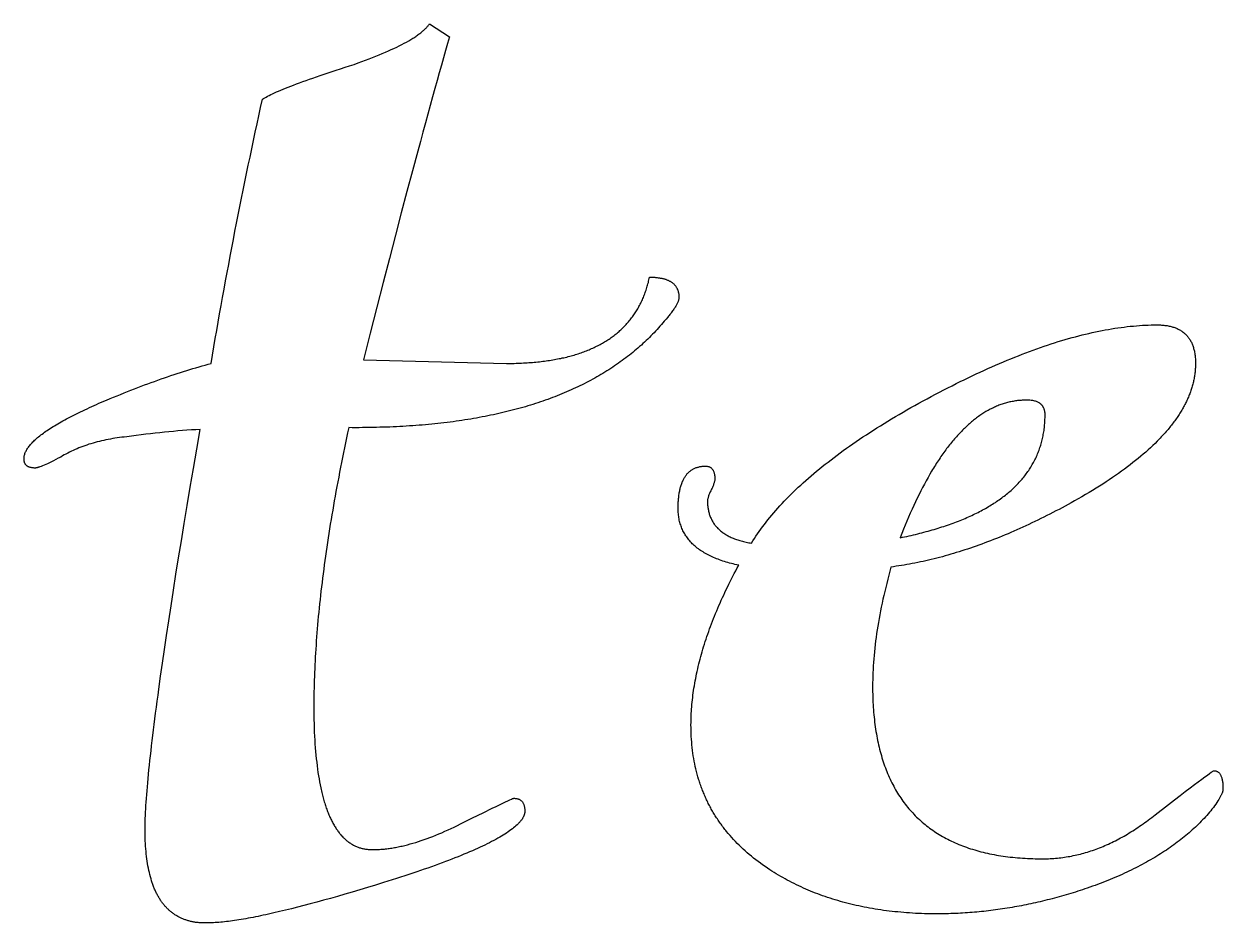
# Model space of a CAD drawing. Extents: x -388 to -35, y 578 to 1063.
# Drawn here: x -159.31 to -142.51, y 579.35 to 591.95 of the extents above; entities that cross this region are included whole.
import ezdxf

# ---------------------------------------------------------------- set-up
doc = ezdxf.new("R2010")
doc.units = 0
doc.layers.add('color#3f3f3fff', color=1, linetype='CONTINUOUS')

msp = doc.modelspace()

# ---------------------------------------------------------------- linework, layer by layer
at = {"layer": 'color#3f3f3fff'}
for points in [[(-150.136, 588.118), (-150.137, 588.112), (-150.137, 588.105), (-150.138, 588.098), (-150.14, 588.091), (-150.141, 588.083), (-150.144, 588.075), (-150.146, 588.067), (-150.149, 588.059), (-150.153, 588.05), (-150.157, 588.042), (-150.161, 588.033), (-150.165, 588.023), (-150.17, 588.014), (-150.176, 588.004), (-150.182, 587.994), (-150.188, 587.983), (-150.194, 587.973), (-150.202, 587.962), (-150.209, 587.951), (-150.217, 587.94), (-150.225, 587.928), (-150.234, 587.916), (-150.243, 587.904), (-150.252, 587.892), (-150.262, 587.879), (-150.272, 587.866), (-150.283, 587.853), (-150.294, 587.84), (-150.317, 587.813), (-150.342, 587.784), (-150.362, 587.761), (-150.382, 587.737), (-150.402, 587.714), (-150.423, 587.691), (-150.443, 587.668), (-150.464, 587.645), (-150.485, 587.623), (-150.507, 587.601), (-150.529, 587.579), (-150.55, 587.557), (-150.573, 587.535), (-150.595, 587.514), (-150.617, 587.492), (-150.64, 587.471), (-150.663, 587.45), (-150.687, 587.429), (-150.71, 587.409), (-150.734, 587.388), (-150.758, 587.368), (-150.782, 587.348), (-150.806, 587.328), (-150.831, 587.309), (-150.856, 587.289), (-150.881, 587.27), (-150.907, 587.251), (-150.932, 587.232), (-150.958, 587.213), (-150.984, 587.195), (-151.01, 587.176), (-151.037, 587.158), (-151.064, 587.14), (-151.091, 587.122), (-151.118, 587.105), (-151.145, 587.088), (-151.173, 587.07), (-151.201, 587.053), (-151.229, 587.036), (-151.257, 587.02), (-151.286, 587.003), (-151.315, 586.987), (-151.344, 586.971), (-151.373, 586.955), (-151.403, 586.94), (-151.433, 586.924), (-151.463, 586.909), (-151.493, 586.894), (-151.523, 586.879), (-151.554, 586.864), (-151.585, 586.849), (-151.616, 586.835), (-151.647, 586.821), (-151.679, 586.807), (-151.711, 586.793), (-151.743, 586.779), (-151.775, 586.766), (-151.808, 586.753), (-151.841, 586.74), (-151.874, 586.727), (-151.907, 586.714), (-151.941, 586.702), (-151.974, 586.689), (-152.008, 586.677), (-152.042, 586.665), (-152.077, 586.653), (-152.111, 586.642), (-152.146, 586.631), (-152.181, 586.619), (-152.217, 586.608), (-152.252, 586.598), (-152.288, 586.587), (-152.324, 586.577), (-152.361, 586.566), (-152.397, 586.556), (-152.434, 586.546), (-152.471, 586.537), (-152.508, 586.527), (-152.545, 586.518), (-152.583, 586.509), (-152.621, 586.5), (-152.659, 586.491), (-152.697, 586.483), (-152.736, 586.474), (-152.775, 586.466), (-152.814, 586.458), (-152.853, 586.45), (-152.893, 586.443), (-152.933, 586.435), (-152.973, 586.428), (-153.013, 586.421), (-153.053, 586.414), (-153.094, 586.408), (-153.135, 586.401), (-153.176, 586.395), (-153.217, 586.389), (-153.259, 586.383), (-153.301, 586.377), (-153.343, 586.372), (-153.385, 586.366), (-153.428, 586.361), (-153.471, 586.356), (-153.514, 586.351), (-153.557, 586.347), (-153.6, 586.342), (-153.644, 586.338), (-153.688, 586.334), (-153.732, 586.33), (-153.776, 586.327), (-153.821, 586.323), (-153.866, 586.32), (-153.911, 586.317), (-153.956, 586.314), (-154.002, 586.311), (-154.048, 586.309), (-154.094, 586.306), (-154.14, 586.304), (-154.187, 586.302), (-154.233, 586.301), (-154.28, 586.299), (-154.327, 586.298), (-154.375, 586.296), (-154.422, 586.295), (-154.47, 586.295), (-154.518, 586.294), (-154.567, 586.294), (-154.615, 586.293), (-154.664, 586.293), (-154.713, 586.293), (-154.762, 586.294), (-154.778, 586.223), (-154.793, 586.153), (-154.807, 586.083), (-154.822, 586.013), (-154.836, 585.944), (-154.85, 585.875), (-154.863, 585.806), (-154.877, 585.738), (-154.89, 585.67), (-154.903, 585.602), (-154.916, 585.534), (-154.928, 585.467), (-154.941, 585.4), (-154.953, 585.334), (-154.965, 585.267), (-154.976, 585.201), (-154.987, 585.136), (-154.999, 585.07), (-155.009, 585.005), (-155.02, 584.94), (-155.03, 584.876), (-155.041, 584.812), (-155.05, 584.748), (-155.06, 584.684), (-155.069, 584.621), (-155.079, 584.558), (-155.088, 584.495), (-155.096, 584.433), (-155.105, 584.371), (-155.113, 584.309), (-155.121, 584.247), (-155.129, 584.186), (-155.136, 584.125), (-155.144, 584.065), (-155.151, 584.004), (-155.157, 583.944), (-155.164, 583.885), (-155.17, 583.825), (-155.176, 583.766), (-155.182, 583.708), (-155.188, 583.649), (-155.193, 583.591), (-155.198, 583.533), (-155.203, 583.475), (-155.208, 583.418), (-155.212, 583.361), (-155.216, 583.305), (-155.22, 583.248), (-155.224, 583.192), (-155.227, 583.136), (-155.231, 583.081), (-155.234, 583.026), (-155.236, 582.971), (-155.239, 582.916), (-155.241, 582.862), (-155.243, 582.808), (-155.245, 582.754), (-155.247, 582.701), (-155.248, 582.648), (-155.249, 582.595), (-155.25, 582.543), (-155.25, 582.491), (-155.251, 582.439), (-155.251, 582.387), (-155.251, 582.325), (-155.25, 582.264), (-155.249, 582.204), (-155.248, 582.144), (-155.246, 582.086), (-155.244, 582.029), (-155.241, 581.973), (-155.238, 581.917), (-155.235, 581.863), (-155.231, 581.81), (-155.227, 581.757), (-155.222, 581.706), (-155.217, 581.656), (-155.211, 581.606), (-155.206, 581.558), (-155.199, 581.51), (-155.193, 581.464), (-155.186, 581.418), (-155.178, 581.374), (-155.17, 581.33), (-155.162, 581.288), (-155.154, 581.246), (-155.149, 581.225), (-155.145, 581.205), (-155.14, 581.185), (-155.135, 581.166), (-155.13, 581.146), (-155.125, 581.127), (-155.12, 581.108), (-155.115, 581.089), (-155.11, 581.071), (-155.104, 581.053), (-155.099, 581.035), (-155.093, 581.017), (-155.088, 580.999), (-155.082, 580.982), (-155.076, 580.965), (-155.07, 580.948), (-155.064, 580.932), (-155.058, 580.916), (-155.052, 580.9), (-155.045, 580.884), (-155.039, 580.868), (-155.032, 580.853), (-155.025, 580.838), (-155.019, 580.823), (-155.012, 580.808), (-155.005, 580.794), (-154.998, 580.78), (-154.991, 580.766), (-154.983, 580.753), (-154.976, 580.739), (-154.968, 580.726), (-154.961, 580.713), (-154.953, 580.701), (-154.945, 580.688), (-154.938, 580.676), (-154.93, 580.664), (-154.921, 580.653), (-154.913, 580.641), (-154.905, 580.63), (-154.897, 580.619), (-154.888, 580.609), (-154.88, 580.598), (-154.871, 580.588), (-154.862, 580.578), (-154.853, 580.569), (-154.844, 580.559), (-154.835, 580.55), (-154.826, 580.541), (-154.817, 580.532), (-154.807, 580.524), (-154.798, 580.516), (-154.788, 580.508), (-154.779, 580.5), (-154.769, 580.493), (-154.759, 580.485), (-154.749, 580.479), (-154.739, 580.472), (-154.729, 580.465), (-154.718, 580.459), (-154.708, 580.453), (-154.697, 580.447), (-154.687, 580.442), (-154.676, 580.437), (-154.665, 580.432), (-154.654, 580.427), (-154.643, 580.422), (-154.632, 580.418), (-154.621, 580.414), (-154.61, 580.41), (-154.598, 580.407), (-154.587, 580.403), (-154.575, 580.4), (-154.564, 580.397), (-154.552, 580.395), (-154.54, 580.393), (-154.528, 580.39), (-154.516, 580.389), (-154.504, 580.387), (-154.491, 580.386), (-154.479, 580.385), (-154.466, 580.384), (-154.454, 580.383), (-154.441, 580.383), (-154.428, 580.383), (-154.412, 580.383), (-154.396, 580.383), (-154.38, 580.383), (-154.363, 580.384), (-154.347, 580.385), (-154.33, 580.386), (-154.313, 580.387), (-154.297, 580.388), (-154.28, 580.39), (-154.263, 580.391), (-154.246, 580.393), (-154.228, 580.395), (-154.211, 580.397), (-154.194, 580.4), (-154.176, 580.402), (-154.159, 580.405), (-154.141, 580.408), (-154.123, 580.411), (-154.105, 580.414), (-154.087, 580.418), (-154.069, 580.421), (-154.051, 580.425), (-154.032, 580.429), (-154.014, 580.433), (-153.977, 580.442), (-153.939, 580.451), (-153.901, 580.462), (-153.863, 580.473), (-153.824, 580.484), (-153.785, 580.496), (-153.746, 580.509), (-153.706, 580.523), (-153.665, 580.538), (-153.624, 580.553), (-153.583, 580.568), (-153.542, 580.585), (-153.5, 580.602), (-153.457, 580.62), (-153.415, 580.639), (-153.371, 580.658), (-153.328, 580.678), (-153.284, 580.699), (-153.24, 580.72), (-153.195, 580.742), (-153.026, 580.827), (-152.878, 580.9), (-152.753, 580.962), (-152.698, 580.988), (-152.649, 581.012), (-152.605, 581.033), (-152.566, 581.052), (-152.533, 581.067), (-152.506, 581.08), (-152.484, 581.09), (-152.467, 581.097), (-152.46, 581.099), (-152.455, 581.101), (-152.452, 581.102), (-152.449, 581.102), (-152.44, 581.102), (-152.431, 581.101), (-152.422, 581.101), (-152.413, 581.099), (-152.405, 581.098), (-152.397, 581.096), (-152.389, 581.094), (-152.382, 581.091), (-152.375, 581.088), (-152.368, 581.085), (-152.362, 581.081), (-152.356, 581.077), (-152.35, 581.073), (-152.344, 581.068), (-152.339, 581.063), (-152.334, 581.057), (-152.329, 581.051), (-152.325, 581.045), (-152.321, 581.039), (-152.317, 581.032), (-152.313, 581.025), (-152.31, 581.017), (-152.307, 581.009), (-152.305, 581.001), (-152.303, 580.992), (-152.301, 580.983), (-152.299, 580.974), (-152.298, 580.964), (-152.297, 580.954), (-152.296, 580.944), (-152.295, 580.933), (-152.295, 580.922), (-152.295, 580.916), (-152.296, 580.91), (-152.296, 580.904), (-152.297, 580.898), (-152.298, 580.892), (-152.3, 580.886), (-152.301, 580.879), (-152.303, 580.873), (-152.305, 580.867), (-152.307, 580.861), (-152.31, 580.854), (-152.313, 580.848), (-152.316, 580.842), (-152.319, 580.835), (-152.322, 580.829), (-152.326, 580.822), (-152.33, 580.816), (-152.334, 580.809), (-152.339, 580.803), (-152.344, 580.796), (-152.349, 580.79), (-152.354, 580.783), (-152.359, 580.776), (-152.365, 580.77), (-152.371, 580.763), (-152.377, 580.756), (-152.383, 580.749), (-152.39, 580.743), (-152.404, 580.729), (-152.419, 580.715), (-152.435, 580.701), (-152.452, 580.687), (-152.47, 580.673), (-152.489, 580.659), (-152.508, 580.644), (-152.529, 580.63), (-152.551, 580.615), (-152.574, 580.601), (-152.597, 580.586), (-152.622, 580.571), (-152.647, 580.556), (-152.674, 580.541), (-152.702, 580.525), (-152.73, 580.51), (-152.76, 580.495), (-152.79, 580.479), (-152.821, 580.463), (-152.854, 580.447), (-152.887, 580.431), (-152.921, 580.415), (-152.957, 580.399), (-152.993, 580.383), (-153.03, 580.367), (-153.068, 580.35), (-153.107, 580.333), (-153.148, 580.317), (-153.189, 580.3), (-153.231, 580.283), (-153.274, 580.266), (-153.318, 580.249), (-153.363, 580.231), (-153.408, 580.214), (-153.455, 580.196), (-153.503, 580.179), (-153.552, 580.161), (-153.602, 580.143), (-153.652, 580.125), (-153.704, 580.107), (-153.757, 580.089), (-153.81, 580.071), (-153.865, 580.052), (-153.921, 580.034), (-153.977, 580.015), (-154.035, 579.996), (-154.093, 579.977), (-154.152, 579.958), (-154.213, 579.939), (-154.274, 579.92), (-154.387, 579.885), (-154.498, 579.852), (-154.606, 579.819), (-154.712, 579.787), (-154.816, 579.757), (-154.918, 579.728), (-155.017, 579.7), (-155.114, 579.673), (-155.209, 579.647), (-155.302, 579.622), (-155.392, 579.598), (-155.48, 579.575), (-155.566, 579.554), (-155.649, 579.533), (-155.731, 579.514), (-155.81, 579.496), (-155.887, 579.479), (-155.924, 579.471), (-155.961, 579.463), (-155.997, 579.455), (-156.033, 579.448), (-156.069, 579.441), (-156.103, 579.434), (-156.137, 579.428), (-156.171, 579.421), (-156.204, 579.415), (-156.237, 579.41), (-156.268, 579.404), (-156.3, 579.399), (-156.331, 579.394), (-156.361, 579.39), (-156.39, 579.386), (-156.419, 579.382), (-156.448, 579.378), (-156.476, 579.374), (-156.503, 579.371), (-156.53, 579.368), (-156.556, 579.366), (-156.582, 579.363), (-156.607, 579.361), (-156.632, 579.36), (-156.656, 579.358), (-156.679, 579.357), (-156.702, 579.356), (-156.724, 579.355), (-156.746, 579.355), (-156.767, 579.355), (-156.78, 579.355), (-156.793, 579.355), (-156.806, 579.355), (-156.819, 579.356), (-156.832, 579.357), (-156.845, 579.357), (-156.857, 579.358), (-156.87, 579.36), (-156.882, 579.361), (-156.894, 579.363), (-156.907, 579.364), (-156.919, 579.366), (-156.931, 579.368), (-156.942, 579.37), (-156.954, 579.373), (-156.966, 579.375), (-156.977, 579.378), (-156.989, 579.38), (-157, 579.383), (-157.011, 579.387), (-157.023, 579.39), (-157.034, 579.393), (-157.045, 579.397), (-157.055, 579.401), (-157.066, 579.405), (-157.077, 579.409), (-157.087, 579.413), (-157.098, 579.417), (-157.108, 579.422), (-157.118, 579.427), (-157.128, 579.431), (-157.138, 579.436), (-157.148, 579.442), (-157.158, 579.447), (-157.168, 579.453), (-157.177, 579.458), (-157.187, 579.464), (-157.196, 579.47), (-157.205, 579.476), (-157.214, 579.483), (-157.223, 579.489), (-157.232, 579.496), (-157.241, 579.502), (-157.25, 579.509), (-157.259, 579.517), (-157.267, 579.524), (-157.276, 579.531), (-157.284, 579.539), (-157.292, 579.547), (-157.3, 579.555), (-157.308, 579.563), (-157.316, 579.571), (-157.324, 579.579), (-157.332, 579.588), (-157.339, 579.597), (-157.347, 579.605), (-157.354, 579.614), (-157.362, 579.624), (-157.369, 579.633), (-157.376, 579.643), (-157.383, 579.652), (-157.39, 579.662), (-157.397, 579.672), (-157.403, 579.682), (-157.41, 579.693), (-157.416, 579.703), (-157.423, 579.714), (-157.429, 579.724), (-157.435, 579.735), (-157.441, 579.747), (-157.447, 579.758), (-157.453, 579.769), (-157.459, 579.781), (-157.464, 579.793), (-157.47, 579.805), (-157.475, 579.817), (-157.481, 579.829), (-157.486, 579.841), (-157.491, 579.854), (-157.496, 579.867), (-157.501, 579.879), (-157.506, 579.892), (-157.51, 579.906), (-157.515, 579.919), (-157.524, 579.946), (-157.532, 579.974), (-157.54, 580.003), (-157.548, 580.032), (-157.555, 580.061), (-157.562, 580.092), (-157.569, 580.123), (-157.575, 580.155), (-157.58, 580.187), (-157.585, 580.22), (-157.59, 580.253), (-157.595, 580.288), (-157.598, 580.323), (-157.602, 580.358), (-157.605, 580.394), (-157.608, 580.431), (-157.61, 580.468), (-157.612, 580.507), (-157.613, 580.545), (-157.614, 580.585), (-157.615, 580.625), (-157.615, 580.665), (-157.615, 580.701), (-157.614, 580.739), (-157.614, 580.779), (-157.612, 580.82), (-157.611, 580.862), (-157.608, 580.907), (-157.606, 580.953), (-157.603, 581), (-157.6, 581.049), (-157.596, 581.1), (-157.592, 581.153), (-157.588, 581.207), (-157.583, 581.263), (-157.578, 581.32), (-157.573, 581.379), (-157.567, 581.44), (-157.561, 581.502), (-157.554, 581.566), (-157.547, 581.631), (-157.54, 581.698), (-157.532, 581.767), (-157.524, 581.838), (-157.516, 581.91), (-157.507, 581.983), (-157.498, 582.059), (-157.488, 582.135), (-157.478, 582.214), (-157.468, 582.294), (-157.457, 582.376), (-157.446, 582.46), (-157.434, 582.545), (-157.422, 582.631), (-157.398, 582.81), (-157.371, 582.995), (-157.343, 583.186), (-157.314, 583.384), (-157.283, 583.588), (-157.251, 583.799), (-157.217, 584.017), (-157.182, 584.241), (-157.145, 584.471), (-157.106, 584.708), (-157.066, 584.952), (-157.025, 585.202), (-156.982, 585.459), (-156.938, 585.722), (-156.892, 585.992), (-156.844, 586.268), (-156.905, 586.265), (-156.967, 586.261), (-157.029, 586.257), (-157.092, 586.252), (-157.154, 586.247), (-157.218, 586.241), (-157.281, 586.236), (-157.345, 586.229), (-157.41, 586.223), (-157.475, 586.216), (-157.54, 586.208), (-157.606, 586.2), (-157.672, 586.192), (-157.738, 586.184), (-157.805, 586.175), (-157.872, 586.165), (-157.906, 586.162), (-157.939, 586.158), (-157.972, 586.154), (-158.005, 586.149), (-158.037, 586.145), (-158.069, 586.14), (-158.101, 586.134), (-158.132, 586.128), (-158.164, 586.122), (-158.194, 586.115), (-158.225, 586.109), (-158.255, 586.101), (-158.285, 586.094), (-158.315, 586.086), (-158.344, 586.077), (-158.373, 586.069), (-158.402, 586.06), (-158.431, 586.05), (-158.459, 586.041), (-158.487, 586.031), (-158.514, 586.02), (-158.541, 586.009), (-158.568, 585.998), (-158.595, 585.987), (-158.621, 585.975), (-158.647, 585.963), (-158.673, 585.95), (-158.699, 585.937), (-158.724, 585.924), (-158.749, 585.911), (-158.773, 585.897), (-158.797, 585.882), (-158.832, 585.864), (-158.865, 585.846), (-158.896, 585.83), (-158.926, 585.815), (-158.954, 585.801), (-158.981, 585.788), (-159.005, 585.777), (-159.029, 585.767), (-159.05, 585.758), (-159.071, 585.75), (-159.089, 585.743), (-159.098, 585.74), (-159.106, 585.738), (-159.114, 585.736), (-159.121, 585.734), (-159.128, 585.732), (-159.135, 585.731), (-159.141, 585.73), (-159.147, 585.729), (-159.152, 585.728), (-159.157, 585.728), (-159.167, 585.728), (-159.176, 585.729), (-159.185, 585.729), (-159.193, 585.73), (-159.202, 585.731), (-159.21, 585.733), (-159.217, 585.734), (-159.225, 585.736), (-159.232, 585.738), (-159.239, 585.741), (-159.245, 585.743), (-159.251, 585.746), (-159.257, 585.749), (-159.263, 585.753), (-159.268, 585.756), (-159.273, 585.76), (-159.278, 585.765), (-159.282, 585.769), (-159.286, 585.774), (-159.29, 585.778), (-159.293, 585.784), (-159.296, 585.789), (-159.299, 585.795), (-159.302, 585.801), (-159.304, 585.807), (-159.306, 585.813), (-159.308, 585.82), (-159.309, 585.827), (-159.31, 585.834), (-159.311, 585.841), (-159.311, 585.849), (-159.311, 585.857), (-159.311, 585.867), (-159.31, 585.878), (-159.309, 585.888), (-159.307, 585.899), (-159.304, 585.91), (-159.301, 585.921), (-159.298, 585.932), (-159.293, 585.943), (-159.289, 585.954), (-159.283, 585.965), (-159.277, 585.976), (-159.271, 585.987), (-159.264, 585.999), (-159.256, 586.01), (-159.248, 586.022), (-159.239, 586.033), (-159.23, 586.045), (-159.22, 586.057), (-159.21, 586.069), (-159.199, 586.081), (-159.187, 586.093), (-159.175, 586.105), (-159.162, 586.117), (-159.149, 586.129), (-159.135, 586.141), (-159.121, 586.154), (-159.106, 586.166), (-159.09, 586.179), (-159.074, 586.191), (-159.057, 586.204), (-159.04, 586.217), (-159.022, 586.229), (-159.004, 586.242), (-158.985, 586.255), (-158.966, 586.268), (-158.946, 586.281), (-158.925, 586.295), (-158.904, 586.308), (-158.882, 586.321), (-158.86, 586.335), (-158.837, 586.348), (-158.813, 586.362), (-158.789, 586.375), (-158.765, 586.389), (-158.74, 586.403), (-158.714, 586.417), (-158.688, 586.431), (-158.661, 586.445), (-158.634, 586.459), (-158.606, 586.473), (-158.577, 586.487), (-158.548, 586.501), (-158.518, 586.516), (-158.488, 586.53), (-158.457, 586.545), (-158.426, 586.559), (-158.394, 586.574), (-158.362, 586.589), (-158.329, 586.604), (-158.295, 586.619), (-158.261, 586.634), (-158.226, 586.649), (-158.191, 586.664), (-158.155, 586.679), (-158.105, 586.7), (-158.056, 586.72), (-158.007, 586.74), (-157.958, 586.76), (-157.909, 586.78), (-157.861, 586.799), (-157.813, 586.818), (-157.765, 586.837), (-157.717, 586.855), (-157.67, 586.873), (-157.622, 586.891), (-157.575, 586.908), (-157.529, 586.925), (-157.482, 586.942), (-157.436, 586.958), (-157.39, 586.975), (-157.345, 586.991), (-157.299, 587.006), (-157.254, 587.022), (-157.209, 587.037), (-157.165, 587.051), (-157.12, 587.066), (-157.076, 587.08), (-157.032, 587.094), (-156.989, 587.107), (-156.945, 587.12), (-156.902, 587.133), (-156.859, 587.146), (-156.816, 587.158), (-156.774, 587.17), (-156.732, 587.182), (-156.69, 587.193), (-156.671, 587.309), (-156.651, 587.424), (-156.631, 587.54), (-156.611, 587.656), (-156.591, 587.771), (-156.571, 587.887), (-156.55, 588.003), (-156.529, 588.118), (-156.508, 588.234), (-156.487, 588.35), (-156.466, 588.465), (-156.444, 588.581), (-156.422, 588.697), (-156.4, 588.812), (-156.378, 588.928), (-156.356, 589.044), (-156.333, 589.159), (-156.311, 589.275), (-156.288, 589.391), (-156.264, 589.506), (-156.241, 589.622), (-156.217, 589.737), (-156.194, 589.853), (-156.17, 589.969), (-156.145, 590.084), (-156.121, 590.2), (-156.096, 590.316), (-156.072, 590.431), (-156.047, 590.547), (-156.021, 590.663), (-155.996, 590.778), (-155.97, 590.894), (-155.955, 590.904), (-155.938, 590.914), (-155.92, 590.924), (-155.9, 590.935), (-155.878, 590.947), (-155.855, 590.958), (-155.83, 590.97), (-155.803, 590.982), (-155.775, 590.995), (-155.746, 591.008), (-155.714, 591.021), (-155.681, 591.035), (-155.647, 591.049), (-155.611, 591.063), (-155.573, 591.078), (-155.534, 591.093), (-155.493, 591.109), (-155.45, 591.124), (-155.406, 591.141), (-155.36, 591.157), (-155.313, 591.174), (-155.264, 591.191), (-155.213, 591.209), (-155.161, 591.226), (-155.107, 591.245), (-155.052, 591.263), (-154.995, 591.282), (-154.936, 591.302), (-154.876, 591.321), (-154.814, 591.341), (-154.75, 591.362), (-154.685, 591.382), (-154.631, 591.402), (-154.579, 591.421), (-154.528, 591.44), (-154.478, 591.459), (-154.429, 591.477), (-154.382, 591.496), (-154.336, 591.515), (-154.292, 591.533), (-154.249, 591.552), (-154.207, 591.57), (-154.167, 591.588), (-154.128, 591.606), (-154.09, 591.624), (-154.054, 591.642), (-154.019, 591.66), (-153.985, 591.678), (-153.953, 591.695), (-153.922, 591.713), (-153.907, 591.722), (-153.892, 591.73), (-153.878, 591.739), (-153.864, 591.748), (-153.851, 591.756), (-153.837, 591.765), (-153.824, 591.774), (-153.812, 591.782), (-153.8, 591.791), (-153.788, 591.799), (-153.776, 591.808), (-153.765, 591.816), (-153.754, 591.824), (-153.744, 591.833), (-153.733, 591.841), (-153.724, 591.85), (-153.714, 591.858), (-153.705, 591.866), (-153.696, 591.874), (-153.688, 591.883), (-153.679, 591.891), (-153.672, 591.899), (-153.664, 591.907), (-153.657, 591.915), (-153.65, 591.924), (-153.644, 591.932), (-153.637, 591.94), (-153.632, 591.948), (-153.349, 591.768), (-153.377, 591.673), (-153.405, 591.575), (-153.434, 591.475), (-153.463, 591.371), (-153.494, 591.264), (-153.525, 591.155), (-153.556, 591.042), (-153.588, 590.926), (-153.621, 590.807), (-153.655, 590.686), (-153.689, 590.561), (-153.724, 590.433), (-153.759, 590.302), (-153.795, 590.168), (-153.869, 589.892), (-153.946, 589.603), (-154.026, 589.302), (-154.108, 588.989), (-154.192, 588.664), (-154.28, 588.328), (-154.369, 587.979), (-154.462, 587.618), (-154.557, 587.245), (-152.552, 587.193), (-152.498, 587.193), (-152.471, 587.194), (-152.445, 587.194), (-152.418, 587.195), (-152.392, 587.196), (-152.366, 587.197), (-152.34, 587.198), (-152.314, 587.199), (-152.288, 587.201), (-152.263, 587.202), (-152.238, 587.204), (-152.213, 587.206), (-152.188, 587.208), (-152.163, 587.21), (-152.139, 587.212), (-152.114, 587.214), (-152.09, 587.217), (-152.066, 587.22), (-152.043, 587.223), (-152.019, 587.226), (-151.996, 587.229), (-151.972, 587.232), (-151.949, 587.236), (-151.926, 587.239), (-151.904, 587.243), (-151.881, 587.247), (-151.859, 587.251), (-151.837, 587.255), (-151.815, 587.26), (-151.793, 587.264), (-151.772, 587.269), (-151.75, 587.273), (-151.729, 587.278), (-151.708, 587.283), (-151.687, 587.289), (-151.666, 587.294), (-151.646, 587.3), (-151.626, 587.305), (-151.606, 587.311), (-151.586, 587.317), (-151.566, 587.323), (-151.546, 587.329), (-151.527, 587.336), (-151.508, 587.342), (-151.489, 587.349), (-151.47, 587.356), (-151.451, 587.363), (-151.433, 587.37), (-151.414, 587.377), (-151.396, 587.385), (-151.378, 587.393), (-151.361, 587.4), (-151.343, 587.408), (-151.326, 587.416), (-151.308, 587.424), (-151.291, 587.433), (-151.275, 587.441), (-151.258, 587.45), (-151.241, 587.459), (-151.225, 587.467), (-151.209, 587.477), (-151.193, 587.486), (-151.177, 587.495), (-151.162, 587.505), (-151.146, 587.514), (-151.131, 587.524), (-151.116, 587.534), (-151.101, 587.544), (-151.087, 587.554), (-151.072, 587.565), (-151.058, 587.575), (-151.044, 587.586), (-151.03, 587.597), (-151.016, 587.608), (-151.002, 587.619), (-150.989, 587.63), (-150.976, 587.642), (-150.963, 587.653), (-150.95, 587.665), (-150.937, 587.677), (-150.925, 587.689), (-150.913, 587.701), (-150.9, 587.713), (-150.889, 587.726), (-150.877, 587.738), (-150.865, 587.751), (-150.854, 587.764), (-150.843, 587.777), (-150.832, 587.79), (-150.821, 587.804), (-150.81, 587.817), (-150.8, 587.831), (-150.789, 587.845), (-150.779, 587.859), (-150.769, 587.873), (-150.76, 587.887), (-150.75, 587.901), (-150.741, 587.916), (-150.731, 587.93), (-150.722, 587.945), (-150.714, 587.96), (-150.705, 587.975), (-150.696, 587.991), (-150.688, 588.006), (-150.68, 588.022), (-150.672, 588.037), (-150.664, 588.053), (-150.657, 588.069), (-150.649, 588.085), (-150.642, 588.102), (-150.635, 588.118), (-150.628, 588.135), (-150.622, 588.151), (-150.615, 588.168), (-150.609, 588.185), (-150.603, 588.202), (-150.597, 588.22), (-150.591, 588.237), (-150.586, 588.255), (-150.58, 588.273), (-150.575, 588.29), (-150.57, 588.309), (-150.565, 588.327), (-150.561, 588.345), (-150.556, 588.364), (-150.552, 588.382), (-150.548, 588.401), (-150.522, 588.401), (-150.498, 588.4), (-150.474, 588.399), (-150.463, 588.398), (-150.451, 588.397), (-150.44, 588.395), (-150.429, 588.394), (-150.418, 588.393), (-150.408, 588.391), (-150.398, 588.389), (-150.387, 588.388), (-150.377, 588.386), (-150.368, 588.383), (-150.358, 588.381), (-150.349, 588.379), (-150.34, 588.376), (-150.331, 588.373), (-150.322, 588.371), (-150.314, 588.368), (-150.305, 588.365), (-150.297, 588.361), (-150.289, 588.358), (-150.281, 588.354), (-150.274, 588.351), (-150.267, 588.347), (-150.259, 588.343), (-150.253, 588.339), (-150.246, 588.335), (-150.239, 588.33), (-150.233, 588.326), (-150.227, 588.321), (-150.221, 588.317), (-150.215, 588.312), (-150.21, 588.307), (-150.204, 588.301), (-150.199, 588.296), (-150.194, 588.291), (-150.19, 588.285), (-150.185, 588.279), (-150.181, 588.273), (-150.177, 588.267), (-150.173, 588.261), (-150.169, 588.255), (-150.165, 588.249), (-150.162, 588.242), (-150.159, 588.235), (-150.156, 588.229), (-150.153, 588.222), (-150.151, 588.214), (-150.149, 588.207), (-150.146, 588.2), (-150.145, 588.192), (-150.143, 588.185), (-150.141, 588.177), (-150.14, 588.169), (-150.139, 588.161), (-150.138, 588.153), (-150.137, 588.144), (-150.137, 588.136), (-150.137, 588.127), (-150.136, 588.118)], [(-142.515, 581.231), (-142.515, 581.226), (-142.515, 581.221), (-142.516, 581.215), (-142.517, 581.209), (-142.518, 581.203), (-142.52, 581.197), (-142.522, 581.191), (-142.524, 581.184), (-142.527, 581.177), (-142.53, 581.17), (-142.533, 581.163), (-142.536, 581.155), (-142.54, 581.147), (-142.544, 581.139), (-142.553, 581.121), (-142.563, 581.103), (-142.575, 581.084), (-142.587, 581.064), (-142.601, 581.043), (-142.616, 581.021), (-142.633, 580.997), (-142.65, 580.973), (-142.669, 580.948), (-142.687, 580.926), (-142.705, 580.905), (-142.723, 580.884), (-142.742, 580.862), (-142.761, 580.841), (-142.78, 580.82), (-142.8, 580.8), (-142.82, 580.779), (-142.84, 580.758), (-142.86, 580.738), (-142.881, 580.718), (-142.902, 580.698), (-142.924, 580.678), (-142.946, 580.658), (-142.968, 580.638), (-142.99, 580.619), (-143.013, 580.599), (-143.036, 580.58), (-143.059, 580.561), (-143.082, 580.542), (-143.106, 580.523), (-143.13, 580.504), (-143.155, 580.486), (-143.18, 580.467), (-143.205, 580.449), (-143.23, 580.431), (-143.256, 580.413), (-143.282, 580.395), (-143.308, 580.377), (-143.334, 580.36), (-143.361, 580.342), (-143.388, 580.325), (-143.416, 580.308), (-143.444, 580.291), (-143.472, 580.274), (-143.5, 580.257), (-143.529, 580.24), (-143.558, 580.224), (-143.587, 580.207), (-143.616, 580.191), (-143.646, 580.175), (-143.676, 580.159), (-143.707, 580.143), (-143.738, 580.127), (-143.769, 580.112), (-143.8, 580.097), (-143.832, 580.081), (-143.864, 580.066), (-143.896, 580.051), (-143.929, 580.036), (-143.962, 580.022), (-143.995, 580.007), (-144.028, 579.993), (-144.062, 579.978), (-144.096, 579.964), (-144.13, 579.95), (-144.165, 579.936), (-144.2, 579.922), (-144.235, 579.909), (-144.271, 579.895), (-144.307, 579.882), (-144.343, 579.869), (-144.38, 579.856), (-144.416, 579.843), (-144.449, 579.832), (-144.482, 579.821), (-144.515, 579.81), (-144.548, 579.799), (-144.581, 579.789), (-144.614, 579.779), (-144.647, 579.768), (-144.68, 579.759), (-144.713, 579.749), (-144.746, 579.739), (-144.779, 579.73), (-144.811, 579.721), (-144.844, 579.712), (-144.877, 579.703), (-144.91, 579.694), (-144.943, 579.685), (-144.976, 579.677), (-145.009, 579.669), (-145.042, 579.661), (-145.075, 579.653), (-145.108, 579.646), (-145.141, 579.638), (-145.174, 579.631), (-145.207, 579.624), (-145.24, 579.617), (-145.272, 579.61), (-145.305, 579.603), (-145.338, 579.597), (-145.371, 579.591), (-145.404, 579.585), (-145.437, 579.579), (-145.47, 579.573), (-145.503, 579.567), (-145.536, 579.562), (-145.569, 579.557), (-145.602, 579.552), (-145.635, 579.547), (-145.668, 579.542), (-145.701, 579.538), (-145.733, 579.534), (-145.766, 579.53), (-145.799, 579.526), (-145.832, 579.522), (-145.865, 579.518), (-145.898, 579.515), (-145.931, 579.512), (-145.964, 579.508), (-145.997, 579.506), (-146.03, 579.503), (-146.063, 579.5), (-146.096, 579.498), (-146.129, 579.496), (-146.162, 579.494), (-146.194, 579.492), (-146.227, 579.49), (-146.26, 579.489), (-146.293, 579.487), (-146.326, 579.486), (-146.359, 579.485), (-146.392, 579.484), (-146.425, 579.484), (-146.458, 579.483), (-146.491, 579.483), (-146.524, 579.483), (-146.567, 579.483), (-146.61, 579.484), (-146.653, 579.484), (-146.696, 579.485), (-146.738, 579.487), (-146.78, 579.489), (-146.822, 579.49), (-146.864, 579.493), (-146.905, 579.495), (-146.947, 579.498), (-146.988, 579.501), (-147.029, 579.505), (-147.07, 579.509), (-147.11, 579.513), (-147.15, 579.517), (-147.19, 579.522), (-147.23, 579.527), (-147.27, 579.532), (-147.309, 579.537), (-147.348, 579.543), (-147.387, 579.549), (-147.426, 579.556), (-147.465, 579.563), (-147.503, 579.57), (-147.541, 579.577), (-147.579, 579.585), (-147.617, 579.593), (-147.654, 579.601), (-147.692, 579.61), (-147.729, 579.619), (-147.766, 579.628), (-147.802, 579.637), (-147.839, 579.647), (-147.875, 579.657), (-147.911, 579.668), (-147.947, 579.678), (-147.982, 579.689), (-148.018, 579.701), (-148.053, 579.712), (-148.088, 579.724), (-148.123, 579.736), (-148.157, 579.749), (-148.191, 579.762), (-148.225, 579.775), (-148.259, 579.788), (-148.293, 579.802), (-148.326, 579.816), (-148.36, 579.83), (-148.393, 579.845), (-148.426, 579.86), (-148.458, 579.875), (-148.491, 579.89), (-148.523, 579.906), (-148.555, 579.922), (-148.586, 579.939), (-148.618, 579.955), (-148.649, 579.972), (-148.68, 579.99), (-148.711, 580.007), (-148.742, 580.025), (-148.772, 580.043), (-148.803, 580.062), (-148.833, 580.081), (-148.862, 580.1), (-148.897, 580.123), (-148.93, 580.145), (-148.964, 580.169), (-148.996, 580.192), (-149.028, 580.216), (-149.06, 580.24), (-149.091, 580.264), (-149.121, 580.289), (-149.151, 580.314), (-149.181, 580.339), (-149.21, 580.365), (-149.238, 580.391), (-149.266, 580.417), (-149.293, 580.443), (-149.32, 580.47), (-149.346, 580.497), (-149.372, 580.524), (-149.397, 580.551), (-149.421, 580.579), (-149.445, 580.607), (-149.469, 580.636), (-149.48, 580.65), (-149.492, 580.664), (-149.503, 580.679), (-149.514, 580.693), (-149.525, 580.708), (-149.536, 580.723), (-149.547, 580.737), (-149.557, 580.752), (-149.568, 580.767), (-149.578, 580.782), (-149.588, 580.797), (-149.598, 580.812), (-149.608, 580.827), (-149.618, 580.843), (-149.628, 580.858), (-149.637, 580.873), (-149.646, 580.889), (-149.656, 580.904), (-149.665, 580.92), (-149.674, 580.936), (-149.683, 580.951), (-149.691, 580.967), (-149.7, 580.983), (-149.708, 580.999), (-149.717, 581.015), (-149.725, 581.031), (-149.733, 581.047), (-149.741, 581.064), (-149.748, 581.08), (-149.756, 581.096), (-149.764, 581.113), (-149.771, 581.129), (-149.778, 581.146), (-149.785, 581.163), (-149.792, 581.18), (-149.799, 581.196), (-149.806, 581.213), (-149.812, 581.23), (-149.819, 581.247), (-149.825, 581.264), (-149.831, 581.282), (-149.837, 581.299), (-149.843, 581.316), (-149.849, 581.334), (-149.854, 581.351), (-149.86, 581.369), (-149.87, 581.404), (-149.88, 581.44), (-149.89, 581.476), (-149.899, 581.512), (-149.907, 581.548), (-149.915, 581.585), (-149.922, 581.622), (-149.929, 581.659), (-149.935, 581.697), (-149.941, 581.735), (-149.946, 581.773), (-149.95, 581.812), (-149.954, 581.851), (-149.958, 581.89), (-149.961, 581.929), (-149.963, 581.969), (-149.965, 582.009), (-149.967, 582.049), (-149.967, 582.089), (-149.968, 582.13), (-149.967, 582.162), (-149.967, 582.193), (-149.966, 582.225), (-149.965, 582.256), (-149.964, 582.288), (-149.962, 582.32), (-149.96, 582.352), (-149.957, 582.384), (-149.954, 582.417), (-149.951, 582.449), (-149.948, 582.482), (-149.944, 582.514), (-149.94, 582.547), (-149.936, 582.58), (-149.931, 582.613), (-149.926, 582.646), (-149.92, 582.679), (-149.915, 582.712), (-149.909, 582.746), (-149.902, 582.779), (-149.896, 582.813), (-149.889, 582.847), (-149.881, 582.88), (-149.874, 582.914), (-149.866, 582.949), (-149.857, 582.983), (-149.849, 583.017), (-149.84, 583.052), (-149.83, 583.086), (-149.821, 583.121), (-149.811, 583.155), (-149.801, 583.19), (-149.79, 583.225), (-149.779, 583.26), (-149.768, 583.296), (-149.756, 583.331), (-149.744, 583.366), (-149.732, 583.402), (-149.719, 583.438), (-149.707, 583.473), (-149.693, 583.509), (-149.68, 583.545), (-149.666, 583.581), (-149.652, 583.618), (-149.637, 583.654), (-149.622, 583.691), (-149.607, 583.727), (-149.592, 583.764), (-149.576, 583.801), (-149.56, 583.837), (-149.543, 583.875), (-149.526, 583.912), (-149.509, 583.949), (-149.492, 583.986), (-149.474, 584.024), (-149.456, 584.061), (-149.438, 584.099), (-149.419, 584.137), (-149.4, 584.175), (-149.38, 584.213), (-149.361, 584.251), (-149.34, 584.289), (-149.32, 584.328), (-149.299, 584.366), (-149.326, 584.372), (-149.352, 584.378), (-149.377, 584.384), (-149.402, 584.39), (-149.427, 584.397), (-149.451, 584.404), (-149.475, 584.411), (-149.498, 584.418), (-149.521, 584.425), (-149.544, 584.433), (-149.566, 584.441), (-149.588, 584.449), (-149.609, 584.457), (-149.63, 584.466), (-149.65, 584.474), (-149.67, 584.483), (-149.69, 584.493), (-149.709, 584.502), (-149.728, 584.511), (-149.747, 584.521), (-149.765, 584.531), (-149.782, 584.541), (-149.799, 584.552), (-149.816, 584.562), (-149.833, 584.573), (-149.848, 584.584), (-149.864, 584.596), (-149.879, 584.607), (-149.894, 584.619), (-149.908, 584.631), (-149.922, 584.643), (-149.935, 584.655), (-149.949, 584.668), (-149.961, 584.681), (-149.973, 584.694), (-149.985, 584.707), (-149.997, 584.72), (-150.008, 584.734), (-150.018, 584.748), (-150.028, 584.762), (-150.038, 584.776), (-150.047, 584.79), (-150.056, 584.805), (-150.065, 584.82), (-150.073, 584.835), (-150.08, 584.85), (-150.088, 584.866), (-150.094, 584.882), (-150.101, 584.898), (-150.107, 584.914), (-150.112, 584.93), (-150.118, 584.947), (-150.122, 584.964), (-150.127, 584.981), (-150.131, 584.998), (-150.134, 585.015), (-150.137, 585.033), (-150.14, 585.051), (-150.142, 585.069), (-150.144, 585.087), (-150.146, 585.106), (-150.147, 585.125), (-150.147, 585.144), (-150.147, 585.163), (-150.147, 585.181), (-150.147, 585.199), (-150.147, 585.217), (-150.146, 585.234), (-150.145, 585.252), (-150.144, 585.268), (-150.143, 585.285), (-150.141, 585.301), (-150.14, 585.317), (-150.138, 585.333), (-150.136, 585.349), (-150.134, 585.364), (-150.132, 585.379), (-150.129, 585.393), (-150.126, 585.407), (-150.123, 585.421), (-150.12, 585.435), (-150.117, 585.449), (-150.114, 585.462), (-150.11, 585.475), (-150.106, 585.487), (-150.102, 585.499), (-150.098, 585.511), (-150.093, 585.523), (-150.089, 585.534), (-150.084, 585.546), (-150.079, 585.556), (-150.074, 585.567), (-150.068, 585.577), (-150.063, 585.587), (-150.057, 585.597), (-150.051, 585.606), (-150.045, 585.615), (-150.039, 585.624), (-150.032, 585.633), (-150.026, 585.641), (-150.019, 585.649), (-150.012, 585.656), (-150.004, 585.664), (-149.997, 585.671), (-149.989, 585.678), (-149.981, 585.684), (-149.973, 585.69), (-149.965, 585.696), (-149.957, 585.702), (-149.948, 585.707), (-149.94, 585.712), (-149.931, 585.717), (-149.922, 585.721), (-149.912, 585.726), (-149.903, 585.73), (-149.893, 585.733), (-149.883, 585.736), (-149.873, 585.74), (-149.863, 585.742), (-149.852, 585.745), (-149.842, 585.747), (-149.831, 585.749), (-149.82, 585.75), (-149.809, 585.752), (-149.797, 585.753), (-149.786, 585.753), (-149.774, 585.754), (-149.762, 585.754), (-149.754, 585.754), (-149.746, 585.753), (-149.739, 585.752), (-149.732, 585.751), (-149.725, 585.75), (-149.718, 585.748), (-149.712, 585.745), (-149.706, 585.743), (-149.7, 585.74), (-149.694, 585.736), (-149.689, 585.733), (-149.684, 585.729), (-149.679, 585.724), (-149.674, 585.72), (-149.67, 585.714), (-149.666, 585.709), (-149.662, 585.703), (-149.658, 585.697), (-149.655, 585.691), (-149.652, 585.684), (-149.649, 585.676), (-149.646, 585.669), (-149.644, 585.661), (-149.642, 585.653), (-149.64, 585.644), (-149.638, 585.635), (-149.637, 585.626), (-149.635, 585.616), (-149.635, 585.606), (-149.634, 585.596), (-149.634, 585.585), (-149.633, 585.574), (-149.634, 585.567), (-149.634, 585.56), (-149.635, 585.553), (-149.637, 585.545), (-149.639, 585.537), (-149.641, 585.528), (-149.643, 585.519), (-149.646, 585.51), (-149.65, 585.5), (-149.654, 585.49), (-149.658, 585.479), (-149.662, 585.468), (-149.667, 585.457), (-149.673, 585.445), (-149.679, 585.432), (-149.685, 585.42), (-149.691, 585.407), (-149.697, 585.395), (-149.702, 585.383), (-149.707, 585.372), (-149.712, 585.361), (-149.716, 585.35), (-149.72, 585.34), (-149.723, 585.33), (-149.726, 585.32), (-149.729, 585.311), (-149.731, 585.303), (-149.733, 585.295), (-149.734, 585.287), (-149.735, 585.279), (-149.736, 585.272), (-149.736, 585.266), (-149.736, 585.25), (-149.736, 585.235), (-149.735, 585.221), (-149.734, 585.206), (-149.733, 585.192), (-149.731, 585.177), (-149.729, 585.163), (-149.727, 585.15), (-149.724, 585.136), (-149.721, 585.122), (-149.718, 585.109), (-149.715, 585.096), (-149.711, 585.083), (-149.707, 585.07), (-149.702, 585.058), (-149.698, 585.046), (-149.693, 585.033), (-149.687, 585.021), (-149.682, 585.01), (-149.676, 584.998), (-149.67, 584.987), (-149.663, 584.975), (-149.657, 584.964), (-149.65, 584.954), (-149.642, 584.943), (-149.634, 584.933), (-149.627, 584.922), (-149.618, 584.912), (-149.61, 584.902), (-149.601, 584.893), (-149.592, 584.883), (-149.582, 584.874), (-149.572, 584.865), (-149.562, 584.856), (-149.552, 584.847), (-149.541, 584.838), (-149.53, 584.83), (-149.519, 584.822), (-149.507, 584.814), (-149.495, 584.806), (-149.483, 584.798), (-149.471, 584.791), (-149.458, 584.784), (-149.445, 584.776), (-149.431, 584.77), (-149.418, 584.763), (-149.404, 584.756), (-149.389, 584.75), (-149.375, 584.744), (-149.36, 584.738), (-149.345, 584.732), (-149.329, 584.727), (-149.313, 584.721), (-149.297, 584.716), (-149.281, 584.711), (-149.264, 584.706), (-149.247, 584.702), (-149.23, 584.697), (-149.212, 584.693), (-149.194, 584.689), (-149.176, 584.685), (-149.157, 584.681), (-149.139, 584.678), (-149.119, 584.675), (-149.099, 584.707), (-149.078, 584.74), (-149.057, 584.773), (-149.034, 584.806), (-149.012, 584.839), (-148.988, 584.872), (-148.964, 584.904), (-148.94, 584.937), (-148.914, 584.97), (-148.889, 585.003), (-148.862, 585.035), (-148.835, 585.068), (-148.808, 585.1), (-148.779, 585.133), (-148.751, 585.166), (-148.721, 585.198), (-148.691, 585.231), (-148.66, 585.263), (-148.629, 585.296), (-148.597, 585.328), (-148.565, 585.36), (-148.532, 585.393), (-148.498, 585.425), (-148.464, 585.458), (-148.429, 585.49), (-148.394, 585.522), (-148.358, 585.554), (-148.321, 585.587), (-148.284, 585.619), (-148.246, 585.651), (-148.208, 585.683), (-148.169, 585.715), (-148.129, 585.748), (-148.089, 585.78), (-148.048, 585.812), (-148.006, 585.844), (-147.964, 585.876), (-147.922, 585.908), (-147.878, 585.94), (-147.834, 585.972), (-147.79, 586.004), (-147.745, 586.035), (-147.699, 586.067), (-147.653, 586.099), (-147.606, 586.131), (-147.559, 586.163), (-147.511, 586.194), (-147.462, 586.226), (-147.413, 586.258), (-147.363, 586.29), (-147.312, 586.321), (-147.261, 586.353), (-147.209, 586.384), (-147.157, 586.416), (-147.104, 586.448), (-147.051, 586.479), (-146.996, 586.511), (-146.942, 586.542), (-146.886, 586.574), (-146.831, 586.605), (-146.774, 586.636), (-146.717, 586.668), (-146.659, 586.699), (-146.601, 586.731), (-146.542, 586.762), (-146.484, 586.792), (-146.426, 586.822), (-146.369, 586.852), (-146.311, 586.881), (-146.254, 586.91), (-146.198, 586.938), (-146.141, 586.965), (-146.085, 586.993), (-146.029, 587.019), (-145.973, 587.045), (-145.918, 587.071), (-145.863, 587.096), (-145.808, 587.121), (-145.754, 587.145), (-145.7, 587.169), (-145.646, 587.192), (-145.592, 587.215), (-145.539, 587.237), (-145.486, 587.259), (-145.433, 587.28), (-145.381, 587.301), (-145.329, 587.322), (-145.277, 587.341), (-145.225, 587.361), (-145.174, 587.38), (-145.123, 587.398), (-145.072, 587.416), (-145.022, 587.433), (-144.972, 587.45), (-144.922, 587.466), (-144.873, 587.482), (-144.823, 587.498), (-144.774, 587.513), (-144.726, 587.527), (-144.677, 587.541), (-144.629, 587.554), (-144.581, 587.567), (-144.534, 587.58), (-144.487, 587.592), (-144.44, 587.603), (-144.393, 587.614), (-144.347, 587.625), (-144.301, 587.635), (-144.255, 587.645), (-144.209, 587.654), (-144.164, 587.662), (-144.119, 587.67), (-144.075, 587.678), (-144.03, 587.685), (-143.986, 587.692), (-143.942, 587.698), (-143.899, 587.703), (-143.856, 587.708), (-143.813, 587.713), (-143.77, 587.717), (-143.728, 587.721), (-143.686, 587.724), (-143.644, 587.727), (-143.603, 587.729), (-143.561, 587.731), (-143.521, 587.732), (-143.48, 587.733), (-143.44, 587.733), (-143.423, 587.733), (-143.407, 587.732), (-143.39, 587.732), (-143.374, 587.731), (-143.359, 587.73), (-143.343, 587.728), (-143.328, 587.726), (-143.313, 587.724), (-143.299, 587.722), (-143.284, 587.72), (-143.27, 587.717), (-143.256, 587.714), (-143.243, 587.711), (-143.229, 587.707), (-143.216, 587.703), (-143.204, 587.699), (-143.191, 587.695), (-143.179, 587.69), (-143.167, 587.685), (-143.155, 587.68), (-143.144, 587.675), (-143.132, 587.669), (-143.122, 587.663), (-143.111, 587.657), (-143.1, 587.651), (-143.09, 587.644), (-143.08, 587.637), (-143.071, 587.63), (-143.061, 587.622), (-143.052, 587.614), (-143.044, 587.606), (-143.035, 587.598), (-143.027, 587.589), (-143.019, 587.581), (-143.011, 587.571), (-143.003, 587.562), (-142.996, 587.552), (-142.989, 587.543), (-142.982, 587.532), (-142.976, 587.522), (-142.97, 587.511), (-142.964, 587.5), (-142.958, 587.489), (-142.953, 587.478), (-142.948, 587.466), (-142.943, 587.454), (-142.938, 587.442), (-142.934, 587.429), (-142.93, 587.416), (-142.926, 587.403), (-142.922, 587.39), (-142.919, 587.377), (-142.916, 587.363), (-142.913, 587.349), (-142.911, 587.334), (-142.908, 587.32), (-142.906, 587.305), (-142.905, 587.29), (-142.903, 587.274), (-142.902, 587.259), (-142.901, 587.243), (-142.901, 587.226), (-142.9, 587.21), (-142.9, 587.193), (-142.9, 587.178), (-142.9, 587.163), (-142.901, 587.147), (-142.902, 587.132), (-142.903, 587.117), (-142.904, 587.102), (-142.905, 587.086), (-142.907, 587.071), (-142.908, 587.056), (-142.91, 587.041), (-142.913, 587.025), (-142.915, 587.01), (-142.918, 586.995), (-142.92, 586.98), (-142.923, 586.965), (-142.927, 586.949), (-142.93, 586.934), (-142.934, 586.919), (-142.937, 586.904), (-142.941, 586.889), (-142.946, 586.873), (-142.95, 586.858), (-142.955, 586.843), (-142.96, 586.828), (-142.965, 586.813), (-142.97, 586.797), (-142.975, 586.782), (-142.981, 586.767), (-142.987, 586.752), (-142.993, 586.737), (-143, 586.722), (-143.006, 586.706), (-143.013, 586.691), (-143.02, 586.676), (-143.027, 586.661), (-143.034, 586.646), (-143.042, 586.631), (-143.05, 586.616), (-143.057, 586.6), (-143.066, 586.585), (-143.074, 586.57), (-143.083, 586.555), (-143.091, 586.54), (-143.1, 586.525), (-143.11, 586.51), (-143.119, 586.495), (-143.129, 586.479), (-143.139, 586.464), (-143.149, 586.449), (-143.159, 586.434), (-143.169, 586.419), (-143.18, 586.404), (-143.191, 586.389), (-143.202, 586.374), (-143.213, 586.359), (-143.225, 586.344), (-143.236, 586.328), (-143.248, 586.313), (-143.26, 586.298), (-143.273, 586.283), (-143.285, 586.268), (-143.298, 586.253), (-143.311, 586.238), (-143.324, 586.223), (-143.337, 586.208), (-143.351, 586.193), (-143.365, 586.178), (-143.379, 586.163), (-143.393, 586.148), (-143.407, 586.133), (-143.422, 586.118), (-143.437, 586.103), (-143.467, 586.073), (-143.498, 586.042), (-143.53, 586.012), (-143.563, 585.982), (-143.596, 585.952), (-143.631, 585.922), (-143.666, 585.892), (-143.702, 585.862), (-143.739, 585.833), (-143.776, 585.803), (-143.815, 585.773), (-143.854, 585.743), (-143.894, 585.713), (-143.935, 585.683), (-143.977, 585.653), (-144.02, 585.623), (-144.063, 585.593), (-144.108, 585.563), (-144.153, 585.534), (-144.199, 585.504), (-144.245, 585.474), (-144.293, 585.444), (-144.342, 585.414), (-144.391, 585.385), (-144.441, 585.355), (-144.492, 585.325), (-144.544, 585.295), (-144.596, 585.266), (-144.64, 585.242), (-144.683, 585.218), (-144.726, 585.195), (-144.769, 585.172), (-144.812, 585.149), (-144.855, 585.126), (-144.897, 585.104), (-144.94, 585.083), (-144.982, 585.061), (-145.025, 585.04), (-145.067, 585.019), (-145.109, 584.998), (-145.152, 584.978), (-145.194, 584.958), (-145.235, 584.938), (-145.277, 584.919), (-145.319, 584.9), (-145.361, 584.881), (-145.402, 584.862), (-145.444, 584.844), (-145.485, 584.826), (-145.526, 584.808), (-145.567, 584.791), (-145.608, 584.774), (-145.649, 584.757), (-145.69, 584.741), (-145.731, 584.725), (-145.771, 584.709), (-145.812, 584.694), (-145.852, 584.678), (-145.892, 584.663), (-145.933, 584.649), (-145.973, 584.635), (-146.013, 584.621), (-146.053, 584.607), (-146.092, 584.593), (-146.132, 584.58), (-146.172, 584.568), (-146.211, 584.555), (-146.251, 584.543), (-146.29, 584.531), (-146.329, 584.519), (-146.368, 584.508), (-146.407, 584.497), (-146.446, 584.486), (-146.485, 584.476), (-146.524, 584.466), (-146.562, 584.456), (-146.601, 584.447), (-146.639, 584.437), (-146.678, 584.429), (-146.716, 584.42), (-146.754, 584.412), (-146.792, 584.404), (-146.83, 584.396), (-146.867, 584.389), (-146.905, 584.382), (-146.943, 584.375), (-146.98, 584.368), (-147.018, 584.362), (-147.055, 584.356), (-147.092, 584.351), (-147.129, 584.345), (-147.166, 584.34), (-147.182, 584.283), (-147.197, 584.225), (-147.212, 584.169), (-147.226, 584.112), (-147.24, 584.056), (-147.254, 584), (-147.266, 583.944), (-147.279, 583.889), (-147.29, 583.834), (-147.302, 583.78), (-147.313, 583.726), (-147.323, 583.672), (-147.333, 583.618), (-147.342, 583.565), (-147.351, 583.513), (-147.359, 583.46), (-147.367, 583.408), (-147.374, 583.356), (-147.381, 583.305), (-147.387, 583.254), (-147.393, 583.204), (-147.398, 583.153), (-147.403, 583.103), (-147.407, 583.054), (-147.411, 583.005), (-147.414, 582.956), (-147.417, 582.907), (-147.419, 582.859), (-147.421, 582.811), (-147.422, 582.764), (-147.423, 582.717), (-147.423, 582.67), (-147.423, 582.632), (-147.423, 582.595), (-147.422, 582.558), (-147.421, 582.521), (-147.42, 582.485), (-147.418, 582.449), (-147.416, 582.413), (-147.414, 582.377), (-147.411, 582.342), (-147.409, 582.307), (-147.406, 582.273), (-147.402, 582.238), (-147.399, 582.204), (-147.395, 582.17), (-147.39, 582.137), (-147.386, 582.104), (-147.381, 582.071), (-147.376, 582.038), (-147.371, 582.006), (-147.365, 581.974), (-147.359, 581.942), (-147.353, 581.911), (-147.346, 581.88), (-147.339, 581.849), (-147.332, 581.818), (-147.325, 581.788), (-147.317, 581.758), (-147.309, 581.729), (-147.301, 581.699), (-147.292, 581.67), (-147.283, 581.641), (-147.274, 581.613), (-147.264, 581.585), (-147.255, 581.557), (-147.245, 581.529), (-147.234, 581.502), (-147.224, 581.475), (-147.213, 581.448), (-147.201, 581.422), (-147.19, 581.396), (-147.178, 581.37), (-147.166, 581.345), (-147.154, 581.319), (-147.141, 581.294), (-147.128, 581.27), (-147.115, 581.246), (-147.101, 581.222), (-147.087, 581.198), (-147.073, 581.174), (-147.059, 581.151), (-147.044, 581.128), (-147.029, 581.106), (-147.013, 581.083), (-146.998, 581.062), (-146.982, 581.04), (-146.966, 581.018), (-146.949, 580.997), (-146.933, 580.977), (-146.915, 580.956), (-146.898, 580.936), (-146.88, 580.916), (-146.862, 580.896), (-146.844, 580.877), (-146.826, 580.858), (-146.807, 580.839), (-146.788, 580.821), (-146.768, 580.803), (-146.749, 580.785), (-146.729, 580.767), (-146.708, 580.75), (-146.688, 580.733), (-146.667, 580.716), (-146.646, 580.7), (-146.624, 580.684), (-146.603, 580.668), (-146.581, 580.653), (-146.558, 580.638), (-146.536, 580.623), (-146.513, 580.608), (-146.49, 580.594), (-146.466, 580.58), (-146.442, 580.566), (-146.418, 580.553), (-146.394, 580.54), (-146.369, 580.527), (-146.344, 580.514), (-146.319, 580.502), (-146.294, 580.49), (-146.268, 580.478), (-146.242, 580.467), (-146.215, 580.456), (-146.189, 580.445), (-146.162, 580.435), (-146.134, 580.425), (-146.107, 580.415), (-146.079, 580.405), (-146.051, 580.396), (-146.022, 580.387), (-145.993, 580.378), (-145.964, 580.37), (-145.935, 580.362), (-145.906, 580.354), (-145.876, 580.346), (-145.845, 580.339), (-145.815, 580.332), (-145.784, 580.325), (-145.753, 580.319), (-145.722, 580.313), (-145.69, 580.307), (-145.658, 580.302), (-145.626, 580.297), (-145.593, 580.292), (-145.56, 580.287), (-145.527, 580.283), (-145.494, 580.279), (-145.46, 580.275), (-145.426, 580.272), (-145.392, 580.269), (-145.357, 580.266), (-145.323, 580.264), (-145.287, 580.261), (-145.252, 580.259), (-145.216, 580.258), (-145.18, 580.256), (-145.144, 580.255), (-145.107, 580.255), (-145.07, 580.254), (-145.033, 580.254), (-145.008, 580.254), (-144.983, 580.255), (-144.959, 580.255), (-144.934, 580.256), (-144.909, 580.258), (-144.884, 580.26), (-144.859, 580.261), (-144.834, 580.264), (-144.81, 580.266), (-144.785, 580.269), (-144.76, 580.272), (-144.735, 580.276), (-144.711, 580.28), (-144.686, 580.284), (-144.661, 580.288), (-144.636, 580.293), (-144.612, 580.298), (-144.587, 580.303), (-144.562, 580.308), (-144.538, 580.314), (-144.513, 580.32), (-144.488, 580.327), (-144.464, 580.334), (-144.439, 580.341), (-144.415, 580.348), (-144.39, 580.356), (-144.365, 580.364), (-144.341, 580.372), (-144.316, 580.381), (-144.292, 580.39), (-144.267, 580.399), (-144.243, 580.408), (-144.218, 580.418), (-144.194, 580.428), (-144.169, 580.439), (-144.145, 580.449), (-144.121, 580.46), (-144.096, 580.472), (-144.072, 580.483), (-144.047, 580.495), (-144.023, 580.507), (-143.999, 580.52), (-143.974, 580.533), (-143.95, 580.546), (-143.925, 580.559), (-143.901, 580.573), (-143.877, 580.587), (-143.853, 580.601), (-143.828, 580.616), (-143.804, 580.631), (-143.78, 580.646), (-143.755, 580.661), (-143.731, 580.677), (-143.707, 580.693), (-143.683, 580.71), (-143.659, 580.726), (-143.634, 580.743), (-143.61, 580.761), (-143.586, 580.778), (-143.562, 580.796), (-143.538, 580.814), (-143.514, 580.833), (-143.49, 580.852), (-143.465, 580.871), (-143.278, 581.015), (-143.194, 581.081), (-143.115, 581.141), (-143.043, 581.196), (-142.976, 581.247), (-142.916, 581.293), (-142.861, 581.333), (-142.813, 581.37), (-142.771, 581.401), (-142.734, 581.427), (-142.704, 581.449), (-142.68, 581.466), (-142.67, 581.473), (-142.661, 581.478), (-142.655, 581.482), (-142.649, 581.485), (-142.645, 581.487), (-142.644, 581.488), (-142.643, 581.488), (-142.635, 581.487), (-142.627, 581.487), (-142.62, 581.485), (-142.613, 581.484), (-142.606, 581.481), (-142.599, 581.479), (-142.593, 581.475), (-142.587, 581.472), (-142.581, 581.467), (-142.575, 581.463), (-142.57, 581.457), (-142.565, 581.452), (-142.56, 581.445), (-142.555, 581.439), (-142.551, 581.431), (-142.547, 581.423), (-142.543, 581.415), (-142.539, 581.406), (-142.536, 581.397), (-142.533, 581.387), (-142.53, 581.377), (-142.527, 581.366), (-142.525, 581.355), (-142.523, 581.343), (-142.521, 581.331), (-142.519, 581.318), (-142.518, 581.305), (-142.517, 581.291), (-142.516, 581.277), (-142.515, 581.262), (-142.515, 581.247), (-142.515, 581.231)], [(-145.007, 586.474), (-145.008, 586.486), (-145.008, 586.498), (-145.01, 586.51), (-145.011, 586.522), (-145.014, 586.533), (-145.016, 586.543), (-145.018, 586.549), (-145.02, 586.554), (-145.022, 586.559), (-145.024, 586.564), (-145.026, 586.568), (-145.028, 586.573), (-145.03, 586.578), (-145.033, 586.582), (-145.035, 586.586), (-145.038, 586.591), (-145.041, 586.595), (-145.044, 586.599), (-145.047, 586.603), (-145.05, 586.607), (-145.053, 586.61), (-145.057, 586.614), (-145.06, 586.618), (-145.064, 586.621), (-145.068, 586.624), (-145.072, 586.628), (-145.076, 586.631), (-145.08, 586.634), (-145.084, 586.637), (-145.089, 586.64), (-145.098, 586.645), (-145.108, 586.65), (-145.118, 586.655), (-145.129, 586.659), (-145.14, 586.663), (-145.152, 586.666), (-145.164, 586.669), (-145.177, 586.672), (-145.19, 586.674), (-145.204, 586.676), (-145.219, 586.677), (-145.233, 586.678), (-145.249, 586.679), (-145.264, 586.679), (-145.28, 586.679), (-145.296, 586.679), (-145.312, 586.678), (-145.328, 586.677), (-145.344, 586.676), (-145.36, 586.675), (-145.376, 586.673), (-145.392, 586.672), (-145.408, 586.67), (-145.423, 586.667), (-145.439, 586.665), (-145.455, 586.662), (-145.47, 586.659), (-145.486, 586.656), (-145.501, 586.653), (-145.517, 586.649), (-145.533, 586.645), (-145.548, 586.641), (-145.563, 586.637), (-145.579, 586.632), (-145.594, 586.627), (-145.609, 586.622), (-145.625, 586.617), (-145.64, 586.611), (-145.655, 586.606), (-145.67, 586.6), (-145.686, 586.593), (-145.701, 586.587), (-145.716, 586.58), (-145.731, 586.573), (-145.746, 586.566), (-145.761, 586.559), (-145.776, 586.551), (-145.791, 586.543), (-145.805, 586.535), (-145.82, 586.527), (-145.835, 586.518), (-145.85, 586.509), (-145.865, 586.5), (-145.879, 586.491), (-145.894, 586.481), (-145.909, 586.472), (-145.923, 586.462), (-145.938, 586.451), (-145.952, 586.441), (-145.967, 586.43), (-145.981, 586.419), (-145.996, 586.408), (-146.01, 586.397), (-146.024, 586.385), (-146.039, 586.373), (-146.053, 586.361), (-146.067, 586.349), (-146.082, 586.336), (-146.096, 586.323), (-146.11, 586.31), (-146.124, 586.297), (-146.138, 586.283), (-146.152, 586.27), (-146.166, 586.256), (-146.18, 586.241), (-146.194, 586.227), (-146.208, 586.212), (-146.222, 586.197), (-146.236, 586.182), (-146.249, 586.167), (-146.263, 586.151), (-146.277, 586.135), (-146.291, 586.119), (-146.304, 586.103), (-146.318, 586.086), (-146.332, 586.069), (-146.345, 586.052), (-146.359, 586.035), (-146.372, 586.017), (-146.386, 586), (-146.399, 585.982), (-146.412, 585.963), (-146.426, 585.945), (-146.439, 585.926), (-146.452, 585.907), (-146.466, 585.888), (-146.479, 585.869), (-146.492, 585.849), (-146.505, 585.829), (-146.518, 585.809), (-146.531, 585.789), (-146.544, 585.768), (-146.557, 585.747), (-146.57, 585.726), (-146.583, 585.705), (-146.596, 585.683), (-146.622, 585.64), (-146.647, 585.595), (-146.673, 585.549), (-146.698, 585.503), (-146.723, 585.455), (-146.748, 585.407), (-146.773, 585.357), (-146.798, 585.307), (-146.823, 585.256), (-146.847, 585.203), (-146.871, 585.15), (-146.896, 585.096), (-146.92, 585.041), (-146.943, 584.985), (-146.967, 584.928), (-146.991, 584.87), (-147.014, 584.811), (-147.038, 584.752), (-147.006, 584.758), (-146.975, 584.765), (-146.944, 584.771), (-146.913, 584.778), (-146.882, 584.785), (-146.852, 584.792), (-146.822, 584.799), (-146.792, 584.807), (-146.762, 584.814), (-146.733, 584.821), (-146.704, 584.829), (-146.675, 584.837), (-146.646, 584.844), (-146.618, 584.852), (-146.59, 584.86), (-146.562, 584.868), (-146.534, 584.877), (-146.507, 584.885), (-146.48, 584.894), (-146.453, 584.902), (-146.426, 584.911), (-146.4, 584.92), (-146.374, 584.928), (-146.348, 584.937), (-146.322, 584.947), (-146.297, 584.956), (-146.272, 584.965), (-146.247, 584.975), (-146.222, 584.984), (-146.198, 584.994), (-146.173, 585.004), (-146.149, 585.013), (-146.126, 585.023), (-146.102, 585.034), (-146.079, 585.044), (-146.056, 585.054), (-146.034, 585.065), (-146.011, 585.075), (-145.989, 585.086), (-145.967, 585.096), (-145.945, 585.107), (-145.924, 585.118), (-145.903, 585.129), (-145.882, 585.141), (-145.861, 585.152), (-145.841, 585.163), (-145.82, 585.175), (-145.801, 585.187), (-145.781, 585.198), (-145.761, 585.21), (-145.742, 585.222), (-145.723, 585.234), (-145.704, 585.246), (-145.686, 585.259), (-145.668, 585.271), (-145.65, 585.284), (-145.632, 585.296), (-145.615, 585.309), (-145.597, 585.322), (-145.58, 585.335), (-145.564, 585.348), (-145.547, 585.361), (-145.531, 585.374), (-145.515, 585.388), (-145.499, 585.401), (-145.484, 585.415), (-145.469, 585.429), (-145.454, 585.442), (-145.439, 585.456), (-145.424, 585.47), (-145.41, 585.485), (-145.396, 585.499), (-145.382, 585.513), (-145.369, 585.528), (-145.356, 585.542), (-145.343, 585.557), (-145.33, 585.572), (-145.317, 585.587), (-145.305, 585.602), (-145.293, 585.617), (-145.281, 585.632), (-145.27, 585.648), (-145.258, 585.663), (-145.247, 585.679), (-145.237, 585.694), (-145.226, 585.71), (-145.216, 585.726), (-145.206, 585.742), (-145.196, 585.758), (-145.186, 585.775), (-145.177, 585.791), (-145.168, 585.807), (-145.159, 585.824), (-145.151, 585.841), (-145.142, 585.858), (-145.134, 585.874), (-145.127, 585.891), (-145.119, 585.909), (-145.112, 585.926), (-145.105, 585.943), (-145.098, 585.961), (-145.091, 585.978), (-145.085, 585.996), (-145.079, 586.014), (-145.073, 586.032), (-145.067, 586.05), (-145.062, 586.068), (-145.057, 586.086), (-145.052, 586.104), (-145.048, 586.123), (-145.043, 586.141), (-145.039, 586.16), (-145.035, 586.179), (-145.032, 586.198), (-145.028, 586.217), (-145.025, 586.236), (-145.022, 586.255), (-145.02, 586.274), (-145.017, 586.294), (-145.015, 586.313), (-145.014, 586.333), (-145.012, 586.353), (-145.011, 586.373), (-145.009, 586.393), (-145.009, 586.413), (-145.008, 586.433), (-145.008, 586.453), (-145.007, 586.474)]]:
    msp.add_lwpolyline(points, close=True, dxfattribs=at)

doc.saveas('drawing.dxf')
